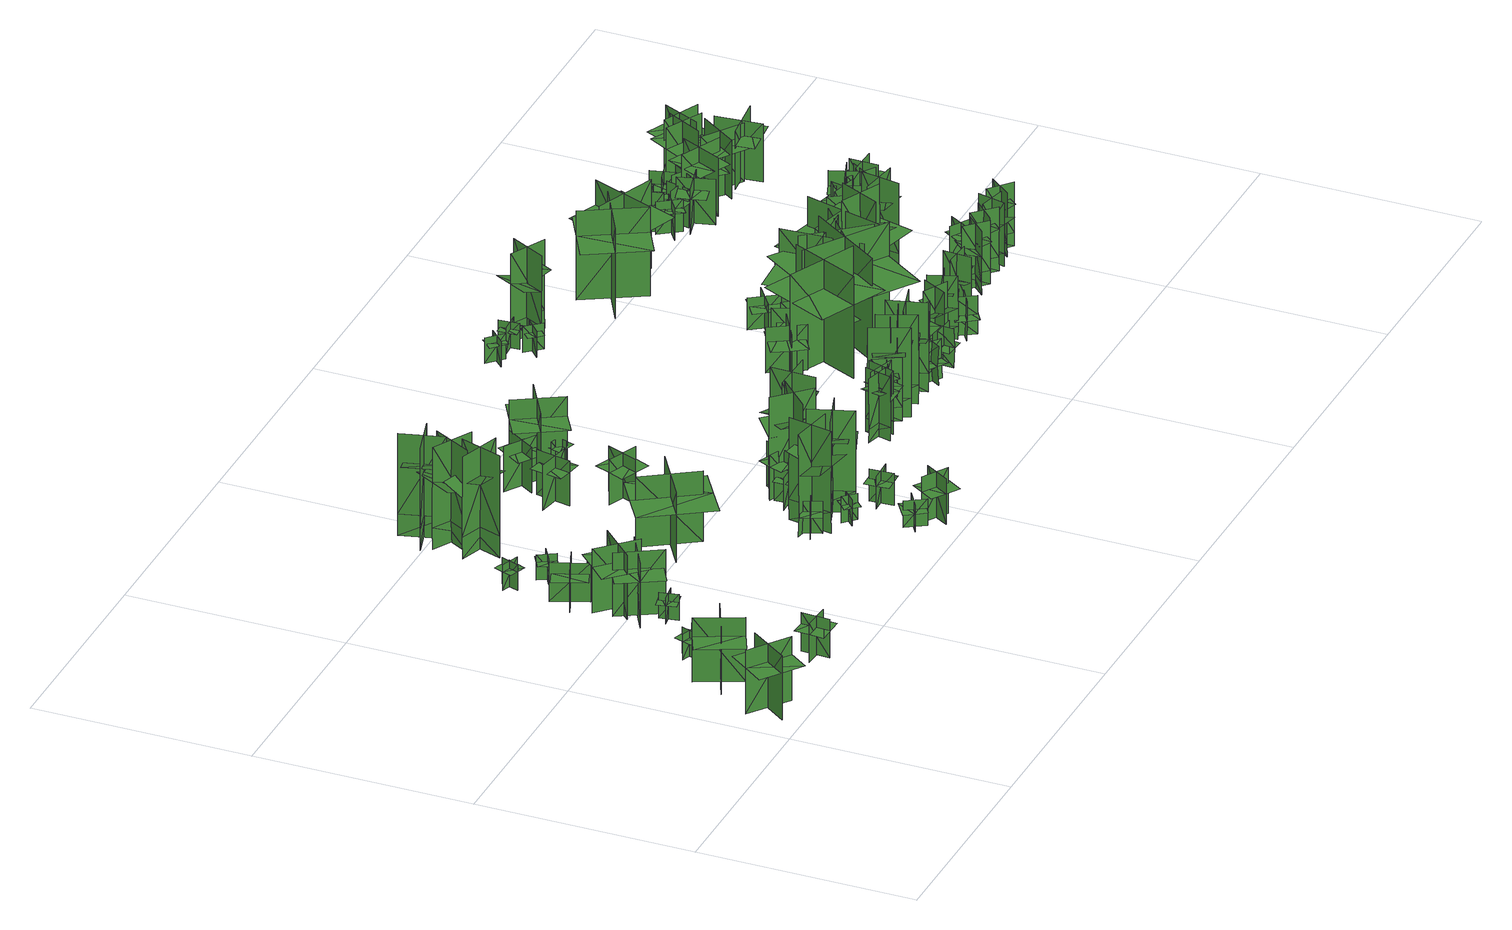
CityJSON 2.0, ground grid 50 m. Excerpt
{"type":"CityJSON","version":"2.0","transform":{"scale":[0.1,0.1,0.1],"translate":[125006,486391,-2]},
"CityObjects":{
"tree1":{"type":"SolitaryVegetationObject","geometry":[{"type":"MultiSurface","lod":"1","boundaries":[[[0,1,2]],[[0,2,3]],[[4,5,6]],[[4,6,7]],[[8,9,10]],[[8,10,11]],[[8,11,12]],[[8,12,13]]]}]},
"tree2":{"type":"SolitaryVegetationObject","geometry":[{"type":"MultiSurface","lod":"1","boundaries":[[[14,15,16]],[[14,16,17]],[[18,19,20]],[[18,20,21]],[[22,23,24]],[[22,24,25]],[[22,25,26]],[[22,26,27]]]}]},
"tree3":{"type":"SolitaryVegetationObject","geometry":[{"type":"MultiSurface","lod":"1","boundaries":[[[28,29,30]],[[28,30,31]],[[32,33,34]],[[32,34,35]],[[36,37,38]],[[36,38,39]],[[36,39,40]],[[36,40,41]]]}]},
"tree4":{"type":"SolitaryVegetationObject","geometry":[{"type":"MultiSurface","lod":"1","boundaries":[[[42,43,44]],[[42,44,45]],[[46,47,48]],[[46,48,49]],[[50,51,52]],[[50,52,53]],[[50,53,54]],[[50,54,55]]]}]},
"tree5":{"type":"SolitaryVegetationObject","geometry":[{"type":"MultiSurface","lod":"1","boundaries":[[[56,57,58]],[[56,58,59]],[[60,61,62]],[[60,62,63]],[[64,65,66]],[[64,66,67]],[[64,67,68]],[[64,68,69]]]}]},
"tree6":{"type":"SolitaryVegetationObject","geometry":[{"type":"MultiSurface","lod":"1","boundaries":[[[70,71,72]],[[70,72,73]],[[74,75,76]],[[74,76,77]],[[78,79,80]],[[78,80,81]],[[78,81,82]],[[78,82,83]]]}]},
"tree7":{"type":"SolitaryVegetationObject","geometry":[{"type":"MultiSurface","lod":"1","boundaries":[[[84,85,86]],[[84,86,87]],[[88,89,90]],[[88,90,91]],[[92,93,94]],[[92,94,95]],[[92,95,96]],[[92,96,97]]]}]},
"tree8":{"type":"SolitaryVegetationObject","geometry":[{"type":"MultiSurface","lod":"1","boundaries":[[[98,99,100]],[[98,100,101]],[[102,103,104]],[[102,104,105]],[[106,107,108]],[[106,108,109]],[[106,109,110]],[[106,110,111]]]}]},
"tree9":{"type":"SolitaryVegetationObject","geometry":[{"type":"MultiSurface","lod":"1","boundaries":[[[112,113,114]],[[112,114,115]],[[116,117,118]],[[116,118,119]],[[120,121,122]],[[120,122,123]],[[120,123,124]],[[120,124,125]]]}]},
"tree10":{"type":"SolitaryVegetationObject","geometry":[{"type":"MultiSurface","lod":"1","boundaries":[[[126,127,128]],[[126,128,129]],[[130,131,132]],[[130,132,133]],[[134,135,136]],[[134,136,137]],[[134,137,138]],[[134,138,139]]]}]},
"tree11":{"type":"SolitaryVegetationObject","geometry":[{"type":"MultiSurface","lod":"1","boundaries":[[[140,141,142]],[[140,142,143]],[[144,145,146]],[[144,146,147]],[[148,149,150]],[[148,150,151]],[[148,151,152]],[[148,152,153]]]}]},
"tree12":{"type":"SolitaryVegetationObject","geometry":[{"type":"MultiSurface","lod":"1","boundaries":[[[154,155,156]],[[154,156,157]],[[158,159,160]],[[158,160,161]],[[162,163,164]],[[162,164,165]],[[162,165,166]],[[162,166,167]]]}]},
"tree13":{"type":"SolitaryVegetationObject","geometry":[{"type":"MultiSurface","lod":"1","boundaries":[[[168,169,170]],[[168,170,171]],[[172,173,174]],[[172,174,175]],[[176,177,173]],[[176,173,172]],[[178,179,169]],[[178,169,168]],[[180,181,182]],[[180,182,183]],[[184,185,186]],[[184,186,187]]]}]},
"tree14":{"type":"SolitaryVegetationObject","geometry":[{"type":"MultiSurface","lod":"1","boundaries":[[[188,189,190]],[[188,190,191]],[[192,193,194]],[[192,194,195]],[[196,197,193]],[[196,193,192]],[[198,199,189]],[[198,189,188]],[[200,201,202]],[[200,202,203]],[[204,205,206]],[[204,206,207]]]}]},
"tree15":{"type":"SolitaryVegetationObject","geometry":[{"type":"MultiSurface","lod":"1","boundaries":[[[208,209,210]],[[208,210,211]],[[212,213,214]],[[212,214,215]],[[216,217,213]],[[216,213,212]],[[218,219,209]],[[218,209,208]],[[220,221,222]],[[220,222,223]],[[224,225,226]],[[224,226,227]]]}]},
"tree16":{"type":"SolitaryVegetationObject","geometry":[{"type":"MultiSurface","lod":"1","boundaries":[[[228,229,230]],[[228,230,231]],[[232,233,234]],[[232,234,235]],[[236,237,238]],[[236,238,239]],[[236,239,240]],[[236,240,241]]]}]},
"tree17":{"type":"SolitaryVegetationObject","geometry":[{"type":"MultiSurface","lod":"1","boundaries":[[[242,243,244]],[[242,244,245]],[[246,247,248]],[[246,248,249]],[[250,251,252]],[[250,252,253]],[[250,254,255]],[[250,255,251]]]}]},
"tree18":{"type":"SolitaryVegetationObject","geometry":[{"type":"MultiSurface","lod":"1","boundaries":[[[256,257,258]],[[256,258,259]],[[260,261,262]],[[260,262,263]],[[264,265,261]],[[264,261,260]],[[266,267,257]],[[266,257,256]],[[268,269,270]],[[268,270,271]],[[272,273,274]],[[272,274,275]]]}]},
"tree19":{"type":"SolitaryVegetationObject","geometry":[{"type":"MultiSurface","lod":"1","boundaries":[[[276,277,278]],[[276,278,279]],[[280,281,282]],[[280,282,283]],[[284,285,286]],[[284,286,287]],[[284,287,288]],[[284,288,289]]]}]},
"tree20":{"type":"SolitaryVegetationObject","geometry":[{"type":"MultiSurface","lod":"1","boundaries":[[[290,291,292]],[[290,292,293]],[[294,295,296]],[[294,296,297]],[[298,299,300]],[[298,300,301]],[[298,302,303]],[[298,303,299]]]}]},
"tree21":{"type":"SolitaryVegetationObject","geometry":[{"type":"MultiSurface","lod":"1","boundaries":[[[304,305,306]],[[304,306,307]],[[308,309,310]],[[308,310,311]],[[312,313,314]],[[312,314,315]],[[312,316,317]],[[312,317,313]]]}]},
"tree22":{"type":"SolitaryVegetationObject","geometry":[{"type":"MultiSurface","lod":"1","boundaries":[[[318,319,320]],[[318,320,321]],[[322,323,324]],[[322,324,325]],[[326,327,328]],[[326,328,329]],[[326,329,330]],[[326,330,331]]]}]},
"tree23":{"type":"SolitaryVegetationObject","geometry":[{"type":"MultiSurface","lod":"1","boundaries":[[[332,333,334]],[[332,334,335]],[[336,337,338]],[[336,338,339]],[[340,341,342]],[[340,342,343]],[[340,344,345]],[[340,345,341]]]}]},
"tree24":{"type":"SolitaryVegetationObject","geometry":[{"type":"MultiSurface","lod":"1","boundaries":[[[346,347,348]],[[346,348,349]],[[350,351,352]],[[350,352,353]],[[354,355,351]],[[354,351,350]],[[356,357,347]],[[356,347,346]],[[358,359,360]],[[358,360,361]],[[362,363,364]],[[362,364,365]]]}]},
"tree25":{"type":"SolitaryVegetationObject","geometry":[{"type":"MultiSurface","lod":"1","boundaries":[[[366,367,368]],[[366,368,369]],[[370,371,372]],[[370,372,373]],[[374,375,376]],[[374,376,377]],[[374,378,379]],[[374,379,375]]]}]},
"tree26":{"type":"SolitaryVegetationObject","geometry":[{"type":"MultiSurface","lod":"1","boundaries":[[[380,381,382]],[[380,382,383]],[[384,385,386]],[[384,386,387]],[[388,389,390]],[[388,390,391]],[[388,392,393]],[[388,393,389]]]}]},
"tree27":{"type":"SolitaryVegetationObject","geometry":[{"type":"MultiSurface","lod":"1","boundaries":[[[394,395,396]],[[394,396,397]],[[398,399,400]],[[398,400,401]],[[402,403,404]],[[402,404,405]],[[402,406,407]],[[402,407,403]]]}]},
"tree28":{"type":"SolitaryVegetationObject","geometry":[{"type":"MultiSurface","lod":"1","boundaries":[[[408,409,410]],[[408,410,411]],[[412,413,414]],[[412,414,415]],[[416,417,413]],[[416,413,412]],[[418,419,409]],[[418,409,408]],[[420,421,422]],[[420,422,423]],[[424,425,426]],[[424,426,427]]]}]},
"tree29":{"type":"SolitaryVegetationObject","geometry":[{"type":"MultiSurface","lod":"1","boundaries":[[[428,429,430]],[[428,430,431]],[[432,433,434]],[[432,434,435]],[[436,437,438]],[[436,438,439]],[[436,439,440]],[[436,440,441]]]}]},
"tree30":{"type":"SolitaryVegetationObject","geometry":[{"type":"MultiSurface","lod":"1","boundaries":[[[442,443,444]],[[442,444,445]],[[446,447,448]],[[446,448,449]],[[450,451,452]],[[450,452,453]],[[450,453,454]],[[450,454,455]]]}]},
"tree31":{"type":"SolitaryVegetationObject","geometry":[{"type":"MultiSurface","lod":"1","boundaries":[[[456,457,458]],[[456,458,459]],[[460,461,462]],[[460,462,463]],[[464,465,466]],[[464,466,467]],[[464,468,469]],[[464,469,465]]]}]},
"tree32":{"type":"SolitaryVegetationObject","geometry":[{"type":"MultiSurface","lod":"1","boundaries":[[[470,471,472]],[[470,472,473]],[[474,475,476]],[[474,476,477]],[[478,479,480]],[[478,480,481]],[[478,481,482]],[[478,482,483]]]}]},
"tree33":{"type":"SolitaryVegetationObject","geometry":[{"type":"MultiSurface","lod":"1","boundaries":[[[484,485,486]],[[484,486,487]],[[488,489,490]],[[488,490,491]],[[492,493,489]],[[492,489,488]],[[494,495,485]],[[494,485,484]],[[496,497,498]],[[496,498,499]],[[500,501,502]],[[500,502,503]]]}]},
"tree34":{"type":"SolitaryVegetationObject","geometry":[{"type":"MultiSurface","lod":"1","boundaries":[[[504,505,506]],[[504,506,507]],[[508,509,510]],[[508,510,511]],[[512,513,509]],[[512,509,508]],[[514,515,505]],[[514,505,504]],[[516,517,518]],[[516,518,519]],[[520,521,522]],[[520,522,523]]]}]},
"tree35":{"type":"SolitaryVegetationObject","geometry":[{"type":"MultiSurface","lod":"1","boundaries":[[[524,525,526]],[[524,526,527]],[[528,529,530]],[[528,530,531]],[[532,533,529]],[[532,529,528]],[[534,535,525]],[[534,525,524]],[[536,537,538]],[[536,538,539]],[[540,541,542]],[[540,542,543]]]}]},
"tree36":{"type":"SolitaryVegetationObject","geometry":[{"type":"MultiSurface","lod":"1","boundaries":[[[544,545,546]],[[544,546,547]],[[548,549,550]],[[548,550,551]],[[552,553,549]],[[552,549,548]],[[554,555,545]],[[554,545,544]],[[556,557,558]],[[556,558,559]],[[560,561,562]],[[560,562,563]]]}]},
"tree37":{"type":"SolitaryVegetationObject","geometry":[{"type":"MultiSurface","lod":"1","boundaries":[[[564,565,566]],[[564,566,567]],[[568,569,570]],[[568,570,571]],[[572,573,569]],[[572,569,568]],[[574,575,565]],[[574,565,564]],[[576,577,578]],[[576,578,579]],[[580,581,582]],[[580,582,583]]]}]},
"tree38":{"type":"SolitaryVegetationObject","geometry":[{"type":"MultiSurface","lod":"1","boundaries":[[[584,585,586]],[[584,586,587]],[[588,589,590]],[[588,590,591]],[[592,593,589]],[[592,589,588]],[[594,595,585]],[[594,585,584]],[[596,597,598]],[[596,598,599]],[[600,601,602]],[[600,602,603]]]}]},
"tree39":{"type":"SolitaryVegetationObject","geometry":[{"type":"MultiSurface","lod":"1","boundaries":[[[604,605,606]],[[604,606,607]],[[608,609,610]],[[608,610,611]],[[612,613,609]],[[612,609,608]],[[614,615,605]],[[614,605,604]],[[616,617,618]],[[616,618,619]],[[620,621,622]],[[620,622,623]]]}]},
"tree40":{"type":"SolitaryVegetationObject","geometry":[{"type":"MultiSurface","lod":"1","boundaries":[[[624,625,626]],[[624,626,627]],[[628,629,630]],[[628,630,631]],[[632,633,629]],[[632,629,628]],[[634,635,625]],[[634,625,624]],[[636,637,638]],[[636,638,639]],[[640,641,642]],[[640,642,643]]]}]},
"tree41":{"type":"SolitaryVegetationObject","geometry":[{"type":"MultiSurface","lod":"1","boundaries":[[[644,645,646]],[[644,646,647]],[[648,649,650]],[[648,650,651]],[[652,653,654]],[[652,654,655]],[[652,656,657]],[[652,657,653]]]}]},
"tree42":{"type":"SolitaryVegetationObject","geometry":[{"type":"MultiSurface","lod":"1","boundaries":[[[658,659,660]],[[658,660,661]],[[662,663,664]],[[662,664,665]],[[666,667,663]],[[666,663,662]],[[668,669,659]],[[668,659,658]],[[670,671,672]],[[670,672,673]],[[674,675,676]],[[674,676,677]]]}]},
"tree43":{"type":"SolitaryVegetationObject","geometry":[{"type":"MultiSurface","lod":"1","boundaries":[[[678,679,680]],[[678,680,681]],[[682,683,684]],[[682,684,685]],[[686,687,688]],[[686,688,689]],[[686,689,690]],[[686,690,691]]]}]},
"tree44":{"type":"SolitaryVegetationObject","geometry":[{"type":"MultiSurface","lod":"1","boundaries":[[[692,693,694]],[[692,694,695]],[[696,697,698]],[[696,698,699]],[[700,701,697]],[[700,697,696]],[[702,703,693]],[[702,693,692]],[[704,705,706]],[[704,706,707]],[[708,709,710]],[[708,710,711]]]}]},
"tree45":{"type":"SolitaryVegetationObject","geometry":[{"type":"MultiSurface","lod":"1","boundaries":[[[712,713,714]],[[712,714,715]],[[716,717,718]],[[716,718,719]],[[720,721,722]],[[720,722,723]],[[720,724,725]],[[720,725,721]]]}]},
"tree46":{"type":"SolitaryVegetationObject","geometry":[{"type":"MultiSurface","lod":"1","boundaries":[[[726,727,728]],[[726,728,729]],[[730,731,732]],[[730,732,733]],[[734,735,731]],[[734,731,730]],[[736,737,727]],[[736,727,726]],[[726,727,738]],[[726,738,739]],[[726,740,741]],[[726,741,727]]]}]},
"tree47":{"type":"SolitaryVegetationObject","geometry":[{"type":"MultiSurface","lod":"1","boundaries":[[[742,743,744]],[[742,744,745]],[[746,747,748]],[[746,748,749]],[[750,751,752]],[[750,752,753]],[[750,754,755]],[[750,755,751]]]}]},
"tree48":{"type":"SolitaryVegetationObject","geometry":[{"type":"MultiSurface","lod":"1","boundaries":[[[756,757,758]],[[756,758,759]],[[760,761,762]],[[760,762,763]],[[764,765,761]],[[764,761,760]],[[766,767,757]],[[766,757,756]],[[768,769,770]],[[768,770,771]],[[772,773,774]],[[772,774,775]]]}]},
"tree49":{"type":"SolitaryVegetationObject","geometry":[{"type":"MultiSurface","lod":"1","boundaries":[[[776,777,778]],[[776,778,779]],[[780,781,782]],[[780,782,783]],[[784,785,786]],[[784,786,787]],[[784,787,788]],[[784,788,789]]]}]},
"tree50":{"type":"SolitaryVegetationObject","geometry":[{"type":"MultiSurface","lod":"1","boundaries":[[[790,791,792]],[[790,792,793]],[[794,795,796]],[[794,796,797]],[[798,799,795]],[[798,795,794]],[[800,801,791]],[[800,791,790]],[[802,803,804]],[[802,804,805]],[[806,807,808]],[[806,808,809]]]}]},
"tree51":{"type":"SolitaryVegetationObject","geometry":[{"type":"MultiSurface","lod":"1","boundaries":[[[810,811,812]],[[810,812,813]],[[814,815,816]],[[814,816,817]],[[818,819,820]],[[818,820,821]],[[818,821,822]],[[818,822,823]]]}]},
"tree52":{"type":"SolitaryVegetationObject","geometry":[{"type":"MultiSurface","lod":"1","boundaries":[[[824,825,826]],[[824,826,827]],[[828,829,830]],[[828,830,831]],[[832,833,829]],[[832,829,828]],[[834,835,825]],[[834,825,824]],[[824,825,836]],[[824,836,837]],[[824,838,839]],[[824,839,825]]]}]},
"tree53":{"type":"SolitaryVegetationObject","geometry":[{"type":"MultiSurface","lod":"1","boundaries":[[[840,841,842]],[[840,842,843]],[[844,845,846]],[[844,846,847]],[[848,849,850]],[[848,850,851]],[[848,851,852]],[[848,852,853]]]}]},
"tree54":{"type":"SolitaryVegetationObject","geometry":[{"type":"MultiSurface","lod":"1","boundaries":[[[854,855,856]],[[854,856,857]],[[858,859,860]],[[858,860,861]],[[862,863,864]],[[862,864,865]],[[862,865,866]],[[862,866,867]]]}]},
"tree55":{"type":"SolitaryVegetationObject","geometry":[{"type":"MultiSurface","lod":"1","boundaries":[[[868,869,870]],[[868,870,871]],[[872,873,874]],[[872,874,875]],[[876,877,873]],[[876,873,872]],[[878,879,869]],[[878,869,868]],[[880,881,882]],[[880,882,883]],[[884,885,886]],[[884,886,887]]]}]},
"tree56":{"type":"SolitaryVegetationObject","geometry":[{"type":"MultiSurface","lod":"1","boundaries":[[[888,889,890]],[[888,890,891]],[[892,893,894]],[[892,894,895]],[[896,897,898]],[[896,898,899]],[[896,899,900]],[[896,900,901]]]}]},
"tree57":{"type":"SolitaryVegetationObject","geometry":[{"type":"MultiSurface","lod":"1","boundaries":[[[902,903,904]],[[902,904,905]],[[906,907,908]],[[906,908,909]],[[910,911,912]],[[910,912,913]],[[910,913,914]],[[910,914,915]]]}]},
"tree58":{"type":"SolitaryVegetationObject","geometry":[{"type":"MultiSurface","lod":"1","boundaries":[[[916,917,918]],[[916,918,919]],[[920,921,922]],[[920,922,923]],[[924,925,926]],[[924,926,927]],[[924,927,928]],[[924,928,929]]]}]},
"tree59":{"type":"SolitaryVegetationObject","geometry":[{"type":"MultiSurface","lod":"1","boundaries":[[[930,931,932]],[[930,932,933]],[[934,935,936]],[[934,936,937]],[[938,939,935]],[[938,935,934]],[[940,941,931]],[[940,931,930]],[[942,943,944]],[[942,944,945]],[[946,947,948]],[[946,948,949]]]}]},
"tree60":{"type":"SolitaryVegetationObject","geometry":[{"type":"MultiSurface","lod":"1","boundaries":[[[950,951,952]],[[950,952,953]],[[954,955,956]],[[954,956,957]],[[958,959,955]],[[958,955,954]],[[960,961,951]],[[960,951,950]],[[950,951,962]],[[950,962,963]],[[950,964,965]],[[950,965,951]]]}]},
"tree61":{"type":"SolitaryVegetationObject","geometry":[{"type":"MultiSurface","lod":"1","boundaries":[[[966,967,968]],[[966,968,969]],[[970,971,972]],[[970,972,973]],[[974,975,976]],[[974,976,977]],[[974,977,978]],[[974,978,979]]]}]},
"tree62":{"type":"SolitaryVegetationObject","geometry":[{"type":"MultiSurface","lod":"1","boundaries":[[[980,981,982]],[[980,982,983]],[[984,985,986]],[[984,986,987]],[[988,989,990]],[[988,990,991]],[[988,991,992]],[[988,992,993]]]}]},
"tree63":{"type":"SolitaryVegetationObject","geometry":[{"type":"MultiSurface","lod":"1","boundaries":[[[994,995,996]],[[994,996,997]],[[998,999,1000]],[[998,1000,1001]],[[1002,1003,999]],[[1002,999,998]],[[1004,1005,995]],[[1004,995,994]],[[1006,1007,1008]],[[1006,1008,1009]],[[1010,1011,1012]],[[1010,1012,1013]]]}]},
"tree64":{"type":"SolitaryVegetationObject","geometry":[{"type":"MultiSurface","lod":"1","boundaries":[[[1014,1015,1016]],[[1014,1016,1017]],[[1018,1019,1020]],[[1018,1020,1021]],[[1022,1023,1024]],[[1022,1024,1025]],[[1022,1025,1026]],[[1022,1026,1027]]]}]},
"tree65":{"type":"SolitaryVegetationObject","geometry":[{"type":"MultiSurface","lod":"1","boundaries":[[[1028,1029,1030]],[[1028,1030,1031]],[[1032,1033,1034]],[[1032,1034,1035]],[[1036,1037,1038]],[[1036,1038,1039]],[[1036,1039,1040]],[[1036,1040,1041]]]}]},
"tree66":{"type":"SolitaryVegetationObject","geometry":[{"type":"MultiSurface","lod":"1","boundaries":[[[1042,1043,1044]],[[1042,1044,1045]],[[1046,1047,1048]],[[1046,1048,1049]],[[1050,1051,1047]],[[1050,1047,1046]],[[1052,1053,1043]],[[1052,1043,1042]],[[1054,1055,1056]],[[1054,1056,1057]],[[1058,1059,1060]],[[1058,1060,1061]]]}]},
"tree67":{"type":"SolitaryVegetationObject","geometry":[{"type":"MultiSurface","lod":"1","boundaries":[[[1062,1063,1064]],[[1062,1064,1065]],[[1066,1067,1068]],[[1066,1068,1069]],[[1070,1071,1072]],[[1070,1072,1073]],[[1070,1074,1075]],[[1070,1075,1071]]]}]},
"tree68":{"type":"SolitaryVegetationObject","geometry":[{"type":"MultiSurface","lod":"1","boundaries":[[[1076,1077,1078]],[[1076,1078,1079]],[[1080,1081,1082]],[[1080,1082,1083]],[[1084,1085,1086]],[[1084,1086,1087]],[[1084,1087,1088]],[[1084,1088,1089]]]}]},
"tree69":{"type":"SolitaryVegetationObject","geometry":[{"type":"MultiSurface","lod":"1","boundaries":[[[1090,1091,1092]],[[1090,1092,1093]],[[1094,1095,1096]],[[1094,1096,1097]],[[1098,1099,1095]],[[1098,1095,1094]],[[1100,1101,1091]],[[1100,1091,1090]],[[1102,1103,1104]],[[1102,1104,1105]],[[1106,1107,1108]],[[1106,1108,1109]]]}]},
"tree70":{"type":"SolitaryVegetationObject","geometry":[{"type":"MultiSurface","lod":"1","boundaries":[[[1110,1111,1112]],[[1110,1112,1113]],[[1114,1115,1116]],[[1114,1116,1117]],[[1118,1119,1115]],[[1118,1115,1114]],[[1120,1121,1111]],[[1120,1111,1110]],[[1122,1123,1124]],[[1122,1124,1125]],[[1126,1127,1128]],[[1126,1128,1129]]]}]},
"tree71":{"type":"SolitaryVegetationObject","geometry":[{"type":"MultiSurface","lod":"1","boundaries":[[[1130,1131,1132]],[[1130,1132,1133]],[[1134,1135,1136]],[[1134,1136,1137]],[[1138,1139,1135]],[[1138,1135,1134]],[[1140,1141,1131]],[[1140,1131,1130]],[[1142,1143,1144]],[[1142,1144,1145]],[[1146,1147,1148]],[[1146,1148,1149]]]}]},
"tree72":{"type":"SolitaryVegetationObject","geometry":[{"type":"MultiSurface","lod":"1","boundaries":[[[1150,1151,1152]],[[1150,1152,1153]],[[1154,1155,1156]],[[1154,1156,1157]],[[1158,1159,1160]],[[1158,1160,1161]],[[1158,1162,1163]],[[1158,1163,1159]]]}]},
"tree73":{"type":"SolitaryVegetationObject","geometry":[{"type":"MultiSurface","lod":"1","boundaries":[[[1164,1165,1166]],[[1164,1166,1167]],[[1168,1169,1170]],[[1168,1170,1171]],[[1172,1173,1174]],[[1172,1174,1175]],[[1172,1176,1177]],[[1172,1177,1173]]]}]},
"tree74":{"type":"SolitaryVegetationObject","geometry":[{"type":"MultiSurface","lod":"1","boundaries":[[[1178,1179,1180]],[[1178,1180,1181]],[[1182,1183,1184]],[[1182,1184,1185]],[[1186,1187,1183]],[[1186,1183,1182]],[[1188,1189,1179]],[[1188,1179,1178]],[[1190,1191,1192]],[[1190,1192,1193]],[[1194,1195,1196]],[[1194,1196,1197]]]}]},
"tree75":{"type":"SolitaryVegetationObject","geometry":[{"type":"MultiSurface","lod":"1","boundaries":[[[1198,1199,1200]],[[1198,1200,1201]],[[1202,1203,1204]],[[1202,1204,1205]],[[1206,1207,1208]],[[1206,1208,1209]],[[1206,1210,1211]],[[1206,1211,1207]]]}]},
"tree76":{"type":"SolitaryVegetationObject","geometry":[{"type":"MultiSurface","lod":"1","boundaries":[[[1212,1213,1214]],[[1212,1214,1215]],[[1216,1217,1218]],[[1216,1218,1219]],[[1220,1221,1222]],[[1220,1222,1223]],[[1220,1223,1224]],[[1220,1224,1225]]]}]},
"tree77":{"type":"SolitaryVegetationObject","geometry":[{"type":"MultiSurface","lod":"1","boundaries":[[[1226,1227,1228]],[[1226,1228,1229]],[[1230,1231,1232]],[[1230,1232,1233]],[[1234,1235,1236]],[[1234,1236,1237]],[[1234,1237,1238]],[[1234,1238,1239]]]}]},
"tree78":{"type":"SolitaryVegetationObject","geometry":[{"type":"MultiSurface","lod":"1","boundaries":[[[1240,1241,1242]],[[1240,1242,1243]],[[1244,1245,1246]],[[1244,1246,1247]],[[1248,1249,1250]],[[1248,1250,1251]],[[1248,1252,1253]],[[1248,1253,1249]]]}]},
"tree79":{"type":"SolitaryVegetationObject","geometry":[{"type":"MultiSurface","lod":"1","boundaries":[[[1254,1255,1256]],[[1254,1256,1257]],[[1258,1259,1260]],[[1258,1260,1261]],[[1262,1263,1264]],[[1262,1264,1265]],[[1262,1266,1267]],[[1262,1267,1263]]]}]},
"tree80":{"type":"SolitaryVegetationObject","geometry":[{"type":"MultiSurface","lod":"1","boundaries":[[[1268,1269,1270]],[[1268,1270,1271]],[[1272,1273,1274]],[[1272,1274,1275]],[[1276,1277,1273]],[[1276,1273,1272]],[[1278,1279,1269]],[[1278,1269,1268]],[[1280,1281,1282]],[[1280,1282,1283]],[[1284,1285,1286]],[[1284,1286,1287]]]}]},
"tree81":{"type":"SolitaryVegetationObject","geometry":[{"type":"MultiSurface","lod":"1","boundaries":[[[1288,1289,1290]],[[1288,1290,1291]],[[1292,1293,1294]],[[1292,1294,1295]],[[1296,1297,1298]],[[1296,1298,1299]],[[1296,1300,1301]],[[1296,1301,1297]]]}]},
"tree82":{"type":"SolitaryVegetationObject","geometry":[{"type":"MultiSurface","lod":"1","boundaries":[[[1302,1303,1304]],[[1302,1304,1305]],[[1306,1307,1308]],[[1306,1308,1309]],[[1310,1311,1312]],[[1310,1312,1313]],[[1310,1313,1314]],[[1310,1314,1315]]]}]},
"tree83":{"type":"SolitaryVegetationObject","geometry":[{"type":"MultiSurface","lod":"1","boundaries":[[[1316,1317,1318]],[[1316,1318,1319]],[[1320,1321,1322]],[[1320,1322,1323]],[[1324,1325,1326]],[[1324,1326,1327]],[[1324,1328,1329]],[[1324,1329,1325]]]}]},
"tree84":{"type":"SolitaryVegetationObject","geometry":[{"type":"MultiSurface","lod":"1","boundaries":[[[1330,1331,1332]],[[1330,1332,1333]],[[1334,1335,1336]],[[1334,1336,1337]],[[1338,1339,1340]],[[1338,1340,1341]],[[1338,1342,1343]],[[1338,1343,1339]]]}]},
"tree85":{"type":"SolitaryVegetationObject","geometry":[{"type":"MultiSurface","lod":"1","boundaries":[[[1344,1345,1346]],[[1344,1346,1347]],[[1348,1349,1350]],[[1348,1350,1351]],[[1352,1353,1354]],[[1352,1354,1355]],[[1352,1356,1357]],[[1352,1357,1353]]]}]},
"tree86":{"type":"SolitaryVegetationObject","geometry":[{"type":"MultiSurface","lod":"1","boundaries":[[[1358,1359,1360]],[[1358,1360,1361]],[[1362,1363,1364]],[[1362,1364,1365]],[[1366,1367,1368]],[[1366,1368,1369]],[[1366,1370,1371]],[[1366,1371,1367]]]}]},
"tree87":{"type":"SolitaryVegetationObject","geometry":[{"type":"MultiSurface","lod":"1","boundaries":[[[1372,1373,1374]],[[1372,1374,1375]],[[1376,1377,1378]],[[1376,1378,1379]],[[1380,1381,1382]],[[1380,1382,1383]],[[1380,1383,1384]],[[1380,1384,1385]]]}]},
"tree88":{"type":"SolitaryVegetationObject","geometry":[{"type":"MultiSurface","lod":"1","boundaries":[[[1386,1387,1388]],[[1386,1388,1389]],[[1390,1391,1392]],[[1390,1392,1393]],[[1394,1395,1396]],[[1394,1396,1397]],[[1394,1398,1399]],[[1394,1399,1395]]]}]},
"tree89":{"type":"SolitaryVegetationObject","geometry":[{"type":"MultiSurface","lod":"1","boundaries":[[[1400,1401,1402]],[[1400,1402,1403]],[[1404,1405,1406]],[[1404,1406,1407]],[[1408,1409,1410]],[[1408,1410,1411]],[[1408,1412,1413]],[[1408,1413,1409]]]}]},
"tree90":{"type":"SolitaryVegetationObject","geometry":[{"type":"MultiSurface","lod":"1","boundaries":[[[1414,1415,1416]],[[1414,1416,1417]],[[1418,1419,1420]],[[1418,1420,1421]],[[1422,1423,1424]],[[1422,1424,1425]],[[1422,1426,1427]],[[1422,1427,1423]]]}]},
"tree91":{"type":"SolitaryVegetationObject","geometry":[{"type":"MultiSurface","lod":"1","boundaries":[[[1428,1429,1430]],[[1428,1430,1431]],[[1432,1433,1434]],[[1432,1434,1435]],[[1436,1437,1438]],[[1436,1438,1439]],[[1436,1440,1441]],[[1436,1441,1437]]]}]},
"tree92":{"type":"SolitaryVegetationObject","geometry":[{"type":"MultiSurface","lod":"1","boundaries":[[[1442,1443,1444]],[[1442,1444,1445]],[[1446,1447,1448]],[[1446,1448,1449]],[[1450,1451,1452]],[[1450,1452,1453]],[[1450,1454,1455]],[[1450,1455,1451]]]}]},
"tree93":{"type":"SolitaryVegetationObject","geometry":[{"type":"MultiSurface","lod":"1","boundaries":[[[1456,1457,1458]],[[1456,1458,1459]],[[1460,1461,1462]],[[1460,1462,1463]],[[1464,1465,1466]],[[1464,1466,1467]],[[1464,1468,1469]],[[1464,1469,1465]]]}]}
},
"vertices":[
[107,124,22],[42,34,22],[42,34,176],[107,124,176],[34,113,22],[123,47,22],[123,47,176],[34,113,176],[34,113,133],[1,68,133],[91,3,133],[123,47,133],[156,92,133],[67,157,133],
[76,186,30],[177,232,30],[177,232,184],[76,186,184],[145,160,30],[99,261,30],[99,261,184],[145,160,184],[145,160,140],[195,183,140],[149,284,140],[99,261,140],[49,238,140],[95,137,140],
[195,325,33],[181,283,33],[181,283,95],[195,325,95],[169,312,33],[211,298,33],[211,298,95],[169,312,95],[169,312,78],[162,291,78],[204,277,78],[211,298,78],[218,320,78],[175,333,78],
[294,34,34],[297,100,34],[297,100,127],[294,34,127],[327,63,34],[261,66,34],[261,66,127],[327,63,127],[327,63,101],[329,97,101],[262,100,101],[261,66,101],[259,33,101],[326,30,101],
[322,432,23],[330,389,23],[330,389,85],[322,432,85],[305,408,23],[349,416,23],[349,416,85],[305,408,85],[305,408,67],[310,386,67],[353,395,67],[349,416,67],[344,438,67],[301,429,67],
[284,519,27],[339,423,27],[339,423,181],[284,519,181],[264,448,27],[360,503,27],[360,503,181],[264,448,181],[264,448,137],[291,400,137],[387,455,137],[360,503,137],[333,551,137],[237,496,137],
[329,632,38],[248,601,38],[248,601,132],[329,632,132],[272,657,38],[303,577,38],[303,577,132],[272,657,132],[273,653,106],[238,640,106],[267,566,106],[302,580,106],[337,593,106],[308,667,106],
[282,486,29],[360,564,29],[360,564,183],[282,486,183],[356,485,29],[278,563,29],[278,563,183],[356,485,183],[356,485,140],[395,524,140],[317,602,140],[278,563,140],[238,524,140],[316,446,140],
[305,777,36],[290,736,36],[290,736,98],[305,777,98],[278,765,36],[320,750,36],[320,750,98],[278,765,98],[278,765,81],[271,744,81],[312,729,81],[320,750,81],[328,771,81],[286,786,81],
[366,611,32],[329,587,32],[329,587,94],[366,611,94],[337,618,32],[361,581,32],[361,581,94],[337,618,94],[337,618,77],[318,605,77],[343,568,77],[361,581,77],[380,593,77],[355,630,77],
[398,548,27],[406,592,27],[406,592,89],[398,548,89],[422,565,27],[379,573,27],[379,573,89],[422,565,89],[422,565,72],[426,587,72],[383,595,72],[379,573,72],[375,551,72],[419,543,72],
[345,689,32],[383,712,32],[383,712,93],[345,689,93],[373,682,32],[351,720,32],[351,720,93],[373,682,93],[373,682,76],[392,693,76],[370,731,76],[351,720,76],[332,709,76],[354,671,76],
[363,892,88],[462,860,88],[461,858,283],[363,891,283],[398,822,89],[431,920,89],[430,921,283],[397,822,283],[397,822,37],[430,921,37],[363,891,37],[461,858,37],[363,891,183],[461,859,183],[478,909,202],[380,941,202],[448,863,214],[374,887,214],[362,850,225],[436,826,225],
[393,895,85],[444,985,85],[445,984,280],[395,894,280],[469,915,86],[378,966,86],[378,965,280],[468,915,280],[468,915,34],[378,965,34],[395,894,34],[445,984,34],[394,894,180],[445,984,180],[399,1010,199],[348,920,199],[438,972,211],[400,904,211],[435,885,221],[472,953,221],
[404,1055,85],[431,955,85],[429,955,280],[403,1055,280],[365,988,86],[465,1014,86],[465,1015,280],[365,988,280],[365,988,34],[465,1015,34],[403,1055,34],[429,955,34],[403,1055,180],[430,955,180],[481,968,199],[454,1068,199],[426,968,211],[406,1043,211],[368,1033,222],[388,958,222],
[640,553,41],[640,553,211],[516,474,211],[516,474,41],[617,456,41],[617,456,211],[540,576,211],[540,576,41],[628,438,156],[690,478,156],[595,626,156],[533,586,156],[471,547,156],[566,398,156],
[717,257,37],[761,275,37],[761,275,115],[717,257,115],[750,243,37],[733,287,37],[733,287,115],[750,243,115],[750,243,90],[733,287,90],[708,277,90],[726,233,90],[774,252,90],[757,296,90],
[822,267,86],[720,284,86],[720,286,281],[822,268,281],[777,331,86],[760,229,86],[761,229,281],[778,331,281],[778,331,35],[761,229,35],[822,268,35],[720,286,35],[822,268,181],[720,285,181],[711,233,200],[813,216,200],[734,283,212],[811,270,212],[817,309,222],[741,322,222],
[694,642,46],[723,714,46],[723,714,154],[694,642,154],[742,662,46],[670,691,46],[670,691,154],[742,662,154],[742,662,124],[756,698,124],[684,727,124],[670,691,124],[655,655,124],[727,626,124],
[676,857,29],[660,776,29],[660,776,138],[676,857,138],[622,820,29],[703,805,29],[703,805,138],[622,820,138],[674,850,110],[660,776,110],[693,770,110],[707,844,110],[642,857,110],[628,782,110],
[827,210,21],[854,236,21],[854,236,84],[827,210,84],[856,209,21],[830,236,21],[830,236,84],[856,209,84],[856,209,63],[830,236,63],[815,222,63],[841,195,63],[871,223,63],[845,251,63],
[876,115,13],[903,72,13],[903,72,77],[876,115,77],[869,85,13],[869,85,77],[912,112,77],[912,112,13],[869,85,55],[884,62,55],[926,89,55],[912,112,55],[897,135,55],[855,108,55],
[838,390,35],[841,331,35],[841,331,113],[838,390,113],[807,356,35],[866,358,35],[866,358,113],[807,356,113],[839,385,93],[841,331,93],[864,332,93],[862,386,93],[815,384,93],[817,330,93],
[841,319,76],[874,221,76],[873,221,271],[840,319,271],[806,250,77],[904,282,77],[904,283,271],[806,250,271],[806,250,25],[904,283,25],[840,319,25],[873,221,25],[840,319,171],[873,221,171],[923,238,190],[891,336,190],[869,234,202],[844,308,202],[806,295,213],[832,222,213],
[717,936,33],[672,867,33],[672,867,143],[717,936,143],[653,922,33],[723,877,33],[723,877,143],[653,922,143],[713,930,115],[672,867,115],[700,849,115],[741,913,115],[686,948,115],[645,885,115],
[917,91,8],[973,55,8],[973,55,118],[917,91,118],[929,41,8],[964,97,8],[964,97,118],[929,41,118],[929,41,82],[964,97,82],[934,117,82],[898,61,82],[959,22,82],[995,78,82],
[913,368,34],[836,399,34],[836,399,143],[913,368,143],[887,428,34],[856,351,34],[856,351,143],[887,428,143],[907,370,115],[836,399,115],[824,368,115],[894,340,115],[919,401,115],[849,429,115],
[844,405,84],[917,331,84],[916,330,278],[843,404,278],[843,327,84],[917,400,84],[916,400,278],[843,328,278],[843,328,32],[916,400,32],[843,404,32],[916,330,32],[843,404,179],[916,331,179],[954,368,198],[881,442,198],[906,341,209],[851,396,209],[823,368,220],[878,313,220],
[946,222,14],[949,167,14],[949,167,91],[946,222,91],[921,195,14],[977,198,14],[977,198,91],[921,195,91],[921,195,69],[923,167,69],[978,170,69],[977,198,69],[975,225,69],[920,223,69],
[807,920,40],[702,859,40],[702,859,209],[807,920,209],[729,942,40],[790,836,40],[790,836,209],[729,942,209],[729,942,162],[677,911,162],[738,806,162],[790,836,162],[843,867,162],[782,972,162],
[919,432,34],[922,394,34],[922,394,97],[919,432,97],[900,409,34],[938,412,34],[938,412,97],[900,409,97],[900,409,76],[938,412,76],[936,433,76],[898,430,76],[902,389,76],[939,392,76],
[781,835,45],[794,877,45],[794,877,106],[781,835,106],[807,848,45],[765,862,45],[765,862,106],[807,848,106],[807,848,89],[814,870,89],[772,883,89],[765,862,89],[758,840,89],[801,827,89],
[956,348,81],[960,451,81],[961,451,276],[958,347,276],[1014,401,82],[910,404,82],[910,403,276],[1014,400,276],[1014,400,30],[910,403,30],[958,347,30],[961,451,30],[957,347,176],[961,451,176],[908,453,195],[905,349,195],[960,437,207],[958,359,207],[998,358,218],[1000,436,218],
[1200,337,49],[1184,274,49],[1183,275,171],[1199,337,171],[1158,312,50],[1221,297,50],[1221,297,171],[1158,313,171],[1158,313,17],[1221,297,17],[1199,337,17],[1183,275,17],[1199,337,109],[1184,275,109],[1216,267,120],[1231,329,120],[1186,283,128],[1197,330,128],[1173,336,134],[1162,289,134],
[1226,340,51],[1207,278,51],[1206,278,173],[1225,340,173],[1182,317,51],[1244,298,51],[1244,299,173],[1182,318,173],[1182,318,19],[1244,299,19],[1225,340,19],[1206,278,19],[1225,340,110],[1206,278,110],[1237,268,122],[1256,330,122],[1208,287,130],[1222,333,130],[1199,340,136],[1185,294,136],
[1215,294,53],[1271,327,53],[1271,326,174],[1216,293,174],[1263,282,53],[1230,337,53],[1229,337,174],[1262,281,174],[1262,281,21],[1229,337,21],[1216,293,21],[1271,326,21],[1216,293,112],[1271,327,112],[1254,355,124],[1199,322,124],[1264,322,131],[1222,297,131],[1235,276,138],[1276,301,138],
[1250,355,65],[1287,272,65],[1285,271,235],[1249,354,235],[1225,291,65],[1308,328,65],[1308,328,235],[1225,292,235],[1225,292,20],[1308,328,20],[1249,354,20],[1285,271,20],[1249,354,148],[1286,271,148],[1328,290,165],[1292,373,165],[1281,283,175],[1253,345,175],[1222,331,184],[1250,269,184],
[1265,321,53],[1330,312,53],[1329,311,175],[1265,320,175],[1295,282,53],[1304,346,53],[1303,346,175],[1294,282,175],[1294,282,21],[1303,346,21],[1265,320,21],[1329,311,21],[1265,320,112],[1330,312,112],[1334,344,124],[1270,353,124],[1321,313,132],[1273,319,132],[1269,295,138],[1318,288,138],
[1306,362,66],[1339,277,66],[1337,277,236],[1305,361,236],[1278,299,66],[1363,332,66],[1362,333,236],[1278,300,236],[1278,300,21],[1362,333,21],[1305,361,21],[1337,277,21],[1305,361,149],[1338,277,149],[1381,293,165],[1349,378,165],[1333,288,176],[1309,352,176],[1277,339,185],[1301,276,185],
[1324,302,54],[1377,338,54],[1378,337,176],[1325,301,176],[1372,292,54],[1336,346,54],[1335,345,176],[1372,292,176],[1372,292,22],[1335,345,22],[1325,301,22],[1378,337,22],[1325,301,113],[1378,338,113],[1359,365,125],[1306,328,125],[1371,333,132],[1331,305,132],[1345,285,139],[1385,312,139],
[1103,1156,43],[1137,1123,43],[1137,1123,105],[1103,1156,105],[1104,1119,43],[1137,1152,43],[1137,1152,105],[1104,1119,105],[1106,1153,89],[1137,1123,89],[1150,1136,89],[1119,1167,89],[1093,1140,89],[1124,1110,89],
[1389,276,67],[1364,363,67],[1366,364,237],[1390,277,237],[1423,336,67],[1335,311,67],[1336,310,237],[1423,335,237],[1423,335,22],[1336,310,22],[1390,277,22],[1366,364,22],[1390,276,150],[1365,364,150],[1321,351,166],[1345,264,166],[1369,352,177],[1388,286,177],[1421,296,186],[1402,361,186],
[1379,593,33],[1304,548,33],[1304,548,143],[1379,593,143],[1312,611,33],[1356,535,33],[1356,535,143],[1312,611,143],[1372,596,108],[1350,630,108],[1275,584,108],[1296,550,108],[1318,515,108],[1393,561,108],
[1405,358,55],[1410,294,55],[1409,294,177],[1404,358,177],[1373,321,55],[1438,326,55],[1438,327,177],[1373,322,177],[1373,322,23],[1438,327,23],[1404,358,23],[1409,294,23],[1405,358,114],[1410,294,114],[1443,296,126],[1437,361,126],[1409,303,133],[1405,351,133],[1380,349,140],[1385,300,140],
[1169,1066,43],[1204,1098,43],[1204,1098,106],[1169,1066,106],[1206,1065,43],[1175,1100,43],[1175,1100,106],[1206,1065,106],[1172,1069,89],[1204,1098,89],[1192,1112,89],[1160,1083,89],[1185,1055,89],[1217,1084,89],
[1408,302,72],[1450,273,72],[1465,295,72],[1423,323,72],[1443,309,72],[1414,267,72],[1417,265,119],[1445,307,119],[1445,307,25],[1417,265,25],[1407,300,25],[1449,271,25],[1450,273,119],[1408,302,119],[1394,280,72],[1436,252,72],
[1188,1161,39],[1191,1114,39],[1191,1114,101],[1188,1161,101],[1163,1133,39],[1211,1136,39],[1211,1136,101],[1163,1133,101],[1188,1157,85],[1191,1114,85],[1210,1115,85],[1207,1158,85],[1170,1156,85],[1172,1113,85],
[1476,359,57],[1450,300,57],[1449,300,178],[1475,360,178],[1430,341,57],[1489,316,57],[1490,316,178],[1430,342,178],[1430,342,24],[1490,316,24],[1475,360,24],[1449,300,24],[1475,360,116],[1449,300,116],[1480,287,128],[1505,346,128],[1453,308,135],[1472,353,135],[1449,363,142],[1430,318,142],
[1487,488,26],[1327,562,26],[1327,562,272],[1487,488,272],[1447,599,26],[1373,438,26],[1373,438,272],[1447,599,272],[1447,599,203],[1367,636,203],[1293,475,203],[1373,438,203],[1453,401,203],[1528,561,203],
[1218,1077,88],[1260,1158,88],[1261,1157,258],[1219,1076,258],[1283,1098,88],[1203,1139,88],[1202,1139,258],[1283,1097,258],[1283,1097,43],[1202,1139,43],[1219,1076,43],[1261,1157,43],[1219,1077,171],[1260,1157,171],[1219,1178,187],[1178,1098,187],[1255,1146,198],[1224,1086,198],[1254,1070,207],[1285,1130,207],
[1424,557,32],[1393,632,32],[1393,632,140],[1424,557,140],[1444,605,32],[1444,605,140],[1369,574,140],[1369,574,32],[1444,605,106],[1430,636,106],[1371,611,106],[1384,580,106],[1397,549,106],[1457,574,106],
[1532,290,67],[1481,294,67],[1479,268,67],[1530,264,67],[1506,267,67],[1510,318,67],[1507,318,114],[1503,267,114],[1503,267,20],[1507,318,20],[1532,293,20],[1482,296,20],[1481,294,114],[1532,290,114],[1534,316,67],[1483,320,67],
[1436,534,27],[1508,496,27],[1508,496,135],[1436,534,135],[1452,484,27],[1452,484,135],[1490,556,135],[1490,556,27],[1452,484,101],[1482,468,101],[1512,526,101],[1482,542,101],[1452,558,101],[1422,500,101],
[1478,562,29],[1427,625,29],[1427,625,137],[1478,562,137],[1483,614,29],[1483,614,137],[1420,562,137],[1420,562,29],[1483,614,103],[1462,640,103],[1411,599,103],[1433,573,103],[1454,546,103],[1505,588,103],
[1599,322,42],[1541,352,42],[1542,353,164],[1599,323,164],[1584,369,42],[1555,311,42],[1555,311,164],[1585,368,164],[1585,368,10],[1555,311,10],[1599,323,10],[1542,353,10],[1599,323,101],[1542,352,101],[1527,323,113],[1584,293,113],[1550,348,121],[1593,326,121],[1604,348,127],[1561,370,127],
[1498,701,40],[1439,659,40],[1439,659,117],[1498,701,117],[1447,709,40],[1488,650,40],[1488,650,117],[1447,709,117],[1449,706,96],[1423,688,96],[1461,635,96],[1487,653,96],[1512,671,96],[1474,724,96],
[1433,579,22],[1433,579,270],[1609,458,270],[1609,458,22],[1575,603,22],[1575,603,270],[1459,433,270],[1459,433,22],[1593,629,190],[1505,689,190],[1360,477,190],[1449,417,190],[1537,357,190],[1682,569,190],
[1548,489,26],[1548,489,243],[1538,676,243],[1538,676,26],[1455,575,26],[1455,575,243],[1636,585,243],[1636,585,26],[1428,574,173],[1433,480,173],[1657,492,173],[1652,585,173],[1647,679,173],[1423,667,173],
[1614,376,38],[1635,314,38],[1634,314,160],[1613,375,160],[1592,332,39],[1653,353,39],[1653,353,160],[1592,332,160],[1592,332,6],[1653,353,6],[1613,375,6],[1634,314,6],[1613,375,98],[1634,314,98],[1665,325,109],[1644,386,109],[1631,322,117],[1615,368,117],[1592,360,124],[1608,314,124],
[1681,321,52],[1638,294,52],[1653,271,53],[1696,299,53],[1674,286,52],[1647,329,52],[1644,328,99],[1672,285,99],[1672,285,6],[1644,328,6],[1680,323,6],[1637,295,6],[1638,294,99],[1681,321,99],[1667,343,53],[1624,315,53],
[1529,629,24],[1529,629,241],[1649,485,241],[1649,485,24],[1655,615,24],[1655,615,241],[1517,500,241],[1517,500,24],[1676,633,170],[1616,705,170],[1444,561,170],[1504,489,170],[1564,417,170],[1736,561,170],
[1528,1059,34],[1393,984,34],[1393,984,249],[1528,1059,249],[1429,1088,34],[1504,953,34],[1504,953,249],[1429,1088,249],[1429,1088,189],[1361,1050,189],[1437,915,189],[1504,953,189],[1572,990,189],[1497,1126,189],
[1710,316,41],[1714,381,41],[1715,381,162],[1711,316,162],[1747,349,41],[1683,353,41],[1683,352,162],[1747,348,162],[1747,348,8],[1683,352,8],[1711,316,8],[1715,381,8],[1711,316,100],[1715,381,100],[1682,383,112],[1678,318,112],[1715,372,119],[1712,324,119],[1736,322,126],[1739,371,126],
[1677,671,28],[1677,671,245],[1631,490,245],[1631,490,28],[1740,562,28],[1740,562,245],[1565,606,245],[1565,606,28],[1767,555,175],[1790,646,175],[1572,701,175],[1549,610,175],[1526,519,175],[1744,464,175],
[1466,1051,33],[1610,995,33],[1610,995,248],[1466,1051,248],[1507,956,33],[1563,1101,33],[1563,1101,248],[1507,956,248],[1507,956,188],[1579,929,188],[1635,1073,188],[1563,1101,188],[1490,1129,188],[1435,984,188],
[1737,533,79],[1644,578,79],[1644,580,274],[1738,535,274],[1712,607,80],[1667,514,80],[1667,513,274],[1712,607,274],[1712,607,28],[1667,513,28],[1738,535,28],[1644,580,28],[1738,534,174],[1644,579,174],[1621,531,193],[1715,487,193],[1657,573,205],[1727,540,205],[1744,575,216],[1674,608,216],
[1630,705,41],[1677,699,41],[1677,699,120],[1630,705,120],[1653,676,41],[1659,723,41],[1659,723,120],[1653,676,120],[1653,676,94],[1659,723,94],[1633,727,94],[1627,680,94],[1678,673,94],[1685,720,94],
[1709,687,38],[1666,699,38],[1666,699,100],[1709,687,100],[1695,713,38],[1682,670,38],[1682,670,100],[1695,713,100],[1695,713,83],[1673,719,83],[1661,677,83],[1682,670,83],[1704,664,83],[1716,707,83],
[1815,338,41],[1861,384,41],[1861,383,163],[1816,337,163],[1864,338,42],[1818,384,42],[1818,383,163],[1864,338,163],[1864,338,9],[1818,383,9],[1816,337,9],[1861,383,9],[1816,338,101],[1861,384,101],[1838,407,113],[1792,361,113],[1855,377,120],[1821,343,120],[1839,325,127],[1873,360,127],
[1772,578,68],[1862,564,68],[1862,563,238],[1772,577,238],[1812,523,68],[1826,612,68],[1826,612,238],[1812,523,238],[1812,523,23],[1826,612,23],[1772,577,23],[1862,563,23],[1772,577,151],[1862,563,151],[1869,609,168],[1779,623,168],[1849,565,178],[1782,575,178],[1777,541,187],[1844,531,187],
[1870,344,42],[1916,389,42],[1917,388,164],[1871,343,164],[1919,343,43],[1874,389,43],[1873,389,164],[1919,342,164],[1919,342,10],[1873,389,10],[1871,343,10],[1917,388,10],[1871,343,102],[1917,388,102],[1894,412,113],[1848,367,113],[1911,382,121],[1876,348,121],[1893,331,128],[1928,365,128],
[1819,720,36],[1842,678,36],[1842,678,115],[1819,720,115],[1809,685,36],[1851,707,36],[1851,707,115],[1809,685,115],[1809,685,89],[1851,707,89],[1838,730,89],[1797,708,89],[1821,662,89],[1863,685,89],
[1732,1037,39],[1766,989,39],[1766,989,117],[1732,1037,117],[1724,991,39],[1773,1025,39],[1773,1025,117],[1724,991,117],[1735,1033,97],[1766,989,97],[1785,1002,97],[1754,1046,97],[1716,1020,97],[1746,975,97],
[1981,362,41],[1918,377,41],[1918,378,163],[1981,363,163],[1955,404,41],[1941,340,41],[1941,340,163],[1956,403,163],[1956,403,9],[1941,340,9],[1981,363,9],[1918,378,9],[1981,363,100],[1918,377,100],[1911,345,112],[1974,330,112],[1927,375,120],[1974,365,120],[1980,389,126],[1932,399,126],
[1740,1083,34],[1754,1028,34],[1754,1028,129],[1740,1083,129],[1718,1046,34],[1773,1060,34],[1773,1060,129],[1718,1046,129],[1718,1046,98],[1773,1060,98],[1765,1090,98],[1710,1076,98],[1726,1016,98],[1781,1030,98],
[1929,457,8],[1979,426,8],[1979,426,85],[1929,457,85],[1938,420,8],[1938,420,85],[1969,470,85],[1969,470,8],[1938,420,61],[1958,408,61],[1983,447,61],[1963,460,61],[1942,473,61],[1917,433,61],
[1914,620,26],[1863,707,26],[1863,707,135],[1914,620,135],[1931,690,26],[1845,639,26],[1845,639,135],[1931,690,135],[1928,688,105],[1905,726,105],[1826,679,105],[1848,641,105],[1871,603,105],[1950,650,105],
[1755,969,42],[1835,989,42],[1835,989,151],[1755,969,151],[1812,936,42],[1791,1016,42],[1791,1016,151],[1812,936,151],[1762,970,123],[1835,989,123],[1827,1021,123],[1754,1002,123],[1770,939,123],[1843,957,123],
[1802,1042,35],[1790,987,35],[1790,987,129],[1802,1042,129],[1766,1018,35],[1821,1007,35],[1821,1007,129],[1766,1018,129],[1766,1018,98],[1821,1007,98],[1828,1037,98],[1772,1049,98],[1759,988,98],[1815,976,98],
[1980,351,40],[2022,400,40],[2023,400,162],[1981,350,162],[2029,355,40],[1979,397,40],[1979,396,162],[2028,354,162],[2028,354,8],[1979,396,8],[1981,350,8],[2023,400,8],[1980,351,99],[2022,400,99],[1997,421,111],[1955,372,111],[2017,393,118],[1985,356,118],[2004,340,125],[2035,377,125],
[1898,653,31],[1914,718,31],[1914,718,142],[1898,653,142],[1941,680,31],[1877,695,31],[1877,695,142],[1941,680,142],[1941,680,106],[1877,695,106],[1868,660,106],[1933,645,106],[1950,715,106],[1885,731,106],
[1891,660,27],[1962,690,27],[1962,690,135],[1891,660,135],[1939,640,27],[1908,711,27],[1908,711,135],[1939,640,135],[1939,640,104],[1974,655,104],[1944,727,104],[1908,711,104],[1872,696,104],[1903,625,104],
[1876,1053,30],[1844,1006,30],[1844,1006,125],[1876,1053,125],[1833,1044,30],[1880,1013,30],[1880,1013,125],[1833,1044,125],[1833,1044,94],[1880,1013,94],[1897,1039,94],[1850,1070,94],[1816,1018,94],[1863,987,94],
[1876,1076,27],[1821,1061,27],[1821,1061,122],[1876,1076,122],[1838,1097,27],[1852,1042,27],[1852,1042,122],[1838,1097,122],[1838,1097,91],[1852,1042,91],[1882,1050,91],[1868,1105,91],[1808,1089,91],[1822,1034,91],
[1993,717,34],[1930,695,34],[1930,695,145],[1993,717,145],[1947,739,34],[1969,677,34],[1969,677,145],[1947,739,145],[1947,739,109],[1969,677,109],[2003,688,109],[1981,751,109],[1912,727,109],[1934,665,109],
[1860,950,33],[1904,1047,33],[1904,1047,174],[1860,950,174],[1938,980,33],[1842,1025,33],[1842,1025,174],[1938,980,174],[1863,959,138],[1904,1047,138],[1866,1064,138],[1825,976,138],[1901,941,138],[1942,1029,138],
[2017,656,28],[1953,699,28],[1953,699,136],[2017,656,136],[2008,707,28],[1965,642,28],[1965,642,136],[2008,707,136],[2008,707,105],[1976,728,105],[1932,664,105],[1965,642,105],[1997,621,105],[2040,685,105],
[1940,1018,39],[1892,966,39],[1892,966,133],[1940,1018,133],[1884,1016,39],[1936,968,39],[1936,968,133],[1884,1016,133],[1936,1014,109],[1892,966,109],[1912,947,109],[1957,995,109],[1916,1033,109],[1872,986,109],
[2011,654,33],[2013,720,33],[2013,720,143],[2011,654,143],[2048,689,33],[1981,691,33],[1981,691,143],[2048,689,143],[2048,689,107],[1981,691,107],[1980,654,107],[2047,653,107],[2049,725,107],[1982,727,107],
[2004,953,38],[1917,1014,38],[1917,1014,179],[2004,953,179],[1989,1036,38],[1928,949,38],[1928,949,179],[1989,1036,179],[1997,958,142],[1917,1014,142],[1893,980,142],[1973,924,142],[2021,993,142],[1941,1048,142],
[1932,1026,24],[1977,1110,24],[1977,1110,182],[1932,1026,182],[2002,1048,24],[1918,1092,24],[1918,1092,182],[2002,1048,182],[2002,1048,131],[1918,1092,131],[1894,1047,131],[1977,1002,131],[2026,1093,131],[1943,1138,131],
[2064,965,43],[1958,954,43],[1958,954,184],[2064,965,184],[1999,1018,43],[2009,912,43],[2009,912,184],[1999,1018,184],[2055,964,148],[1958,954,148],[1963,912,148],[2059,922,148],[2051,1006,148],[1954,996,148],
[1967,1045,22],[2006,1131,22],[2006,1131,180],[1967,1045,180],[2035,1071,22],[1948,1110,22],[1948,1110,180],[2035,1071,180],[2035,1071,129],[1948,1110,129],[1927,1062,129],[2014,1023,129],[2056,1118,129],[1970,1157,129]
]}
